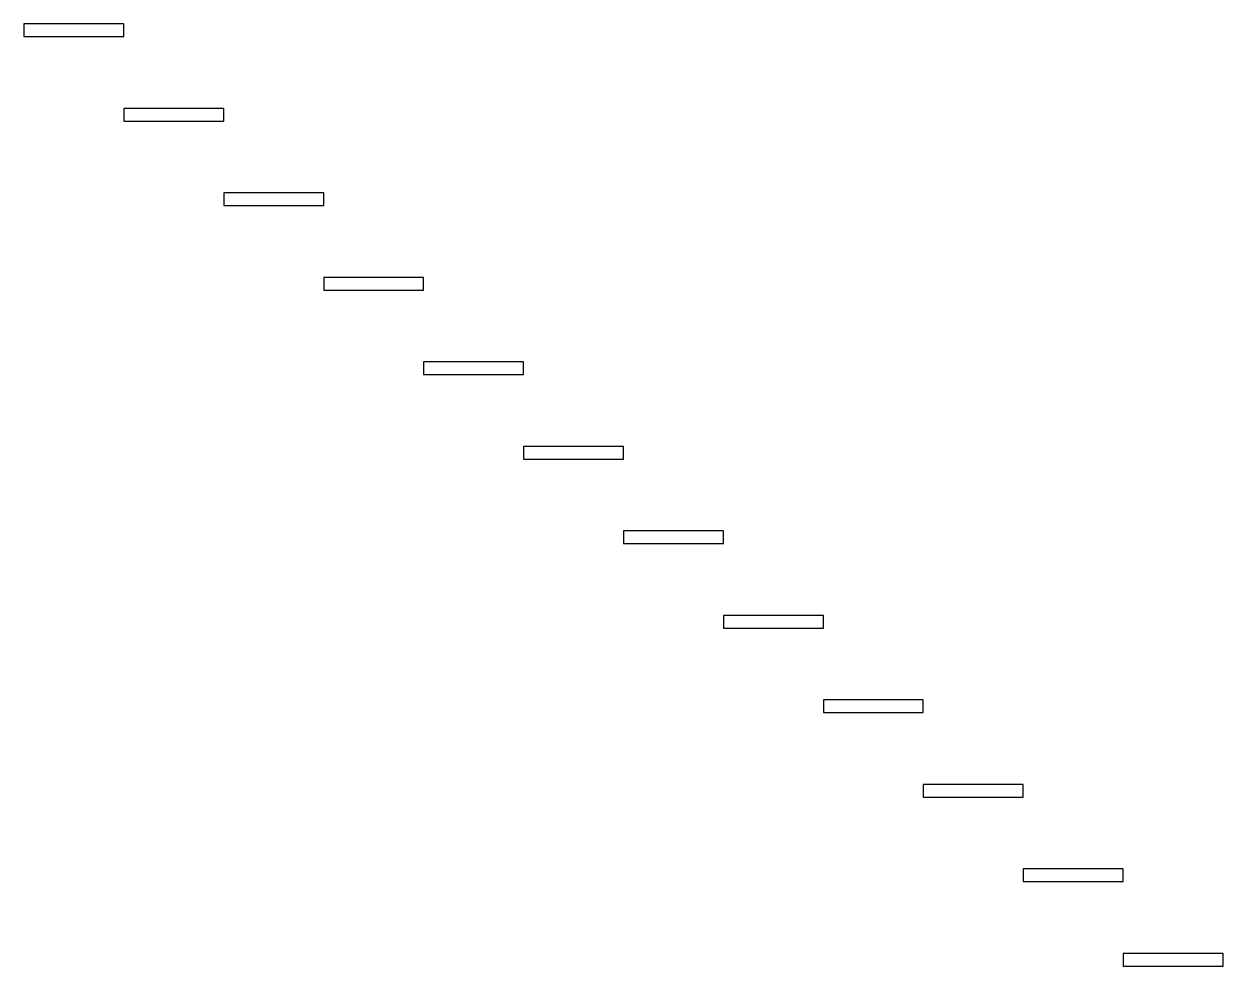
# Model space of a CAD drawing. Header units: metres. Extents: x 40 to 700, y 234 to 2183.
# Drawn here: x 460 to 700, y 1994.4 to 2183.1 of the extents above.
import ezdxf

# ---------------------------------------------------------------- set-up
doc = ezdxf.new("R2010")
doc.units = ezdxf.units.M

msp = doc.modelspace()

# ---------------------------------------------------------------- linework, layer by layer
at = {"layer": 'PARAMETRIX'}
for p, q in [((480, 2183.0769), (460, 2183.0769)), ((460, 2183.0769), (460, 2180.5385)), ((480, 2180.5385), (480, 2183.0769)), ((460, 2180.5385), (480, 2180.5385)), ((500, 2166.1538), (480, 2166.1538)), ((480, 2166.1538), (480, 2163.6154)), ((500, 2163.6154), (500, 2166.1538)), ((480, 2163.6154), (500, 2163.6154)), ((520, 2149.2308), (500, 2149.2308)), ((500, 2149.2308), (500, 2146.6923)), ((520, 2146.6923), (520, 2149.2308)), ((500, 2146.6923), (520, 2146.6923)), ((540, 2132.3077), (520, 2132.3077)), ((520, 2132.3077), (520, 2129.7692)), ((540, 2129.7692), (540, 2132.3077)), ((520, 2129.7692), (540, 2129.7692)), ((560, 2115.3846), (540, 2115.3846)), ((540, 2115.3846), (540, 2112.8462)), ((560, 2112.8462), (560, 2115.3846)), ((540, 2112.8462), (560, 2112.8462)), ((580, 2098.4615), (560, 2098.4615)), ((560, 2098.4615), (560, 2095.9231)), ((580, 2095.9231), (580, 2098.4615)), ((560, 2095.9231), (580, 2095.9231)), ((600, 2081.5385), (580, 2081.5385)), ((580, 2081.5385), (580, 2079)), ((600, 2079), (600, 2081.5385)), ((580, 2079), (600, 2079)), ((620, 2064.6154), (600, 2064.6154)), ((600, 2064.6154), (600, 2062.0769)), ((620, 2062.0769), (620, 2064.6154)), ((600, 2062.0769), (620, 2062.0769)), ((640, 2047.6923), (620, 2047.6923)), ((620, 2047.6923), (620, 2045.1538)), ((640, 2045.1538), (640, 2047.6923)), ((620, 2045.1538), (640, 2045.1538)), ((660, 2030.7692), (640, 2030.7692)), ((640, 2030.7692), (640, 2028.2308)), ((660, 2028.2308), (660, 2030.7692)), ((640, 2028.2308), (660, 2028.2308)), ((680, 2013.8462), (660, 2013.8462)), ((660, 2013.8462), (660, 2011.3077)), ((680, 2011.3077), (680, 2013.8462)), ((660, 2011.3077), (680, 2011.3077)), ((700, 1996.9231), (680, 1996.9231)), ((680, 1996.9231), (680, 1994.3846)), ((700, 1994.3846), (700, 1996.9231)), ((680, 1994.3846), (700, 1994.3846))]:
    msp.add_line(p, q, dxfattribs=at)

doc.saveas('drawing.dxf')
